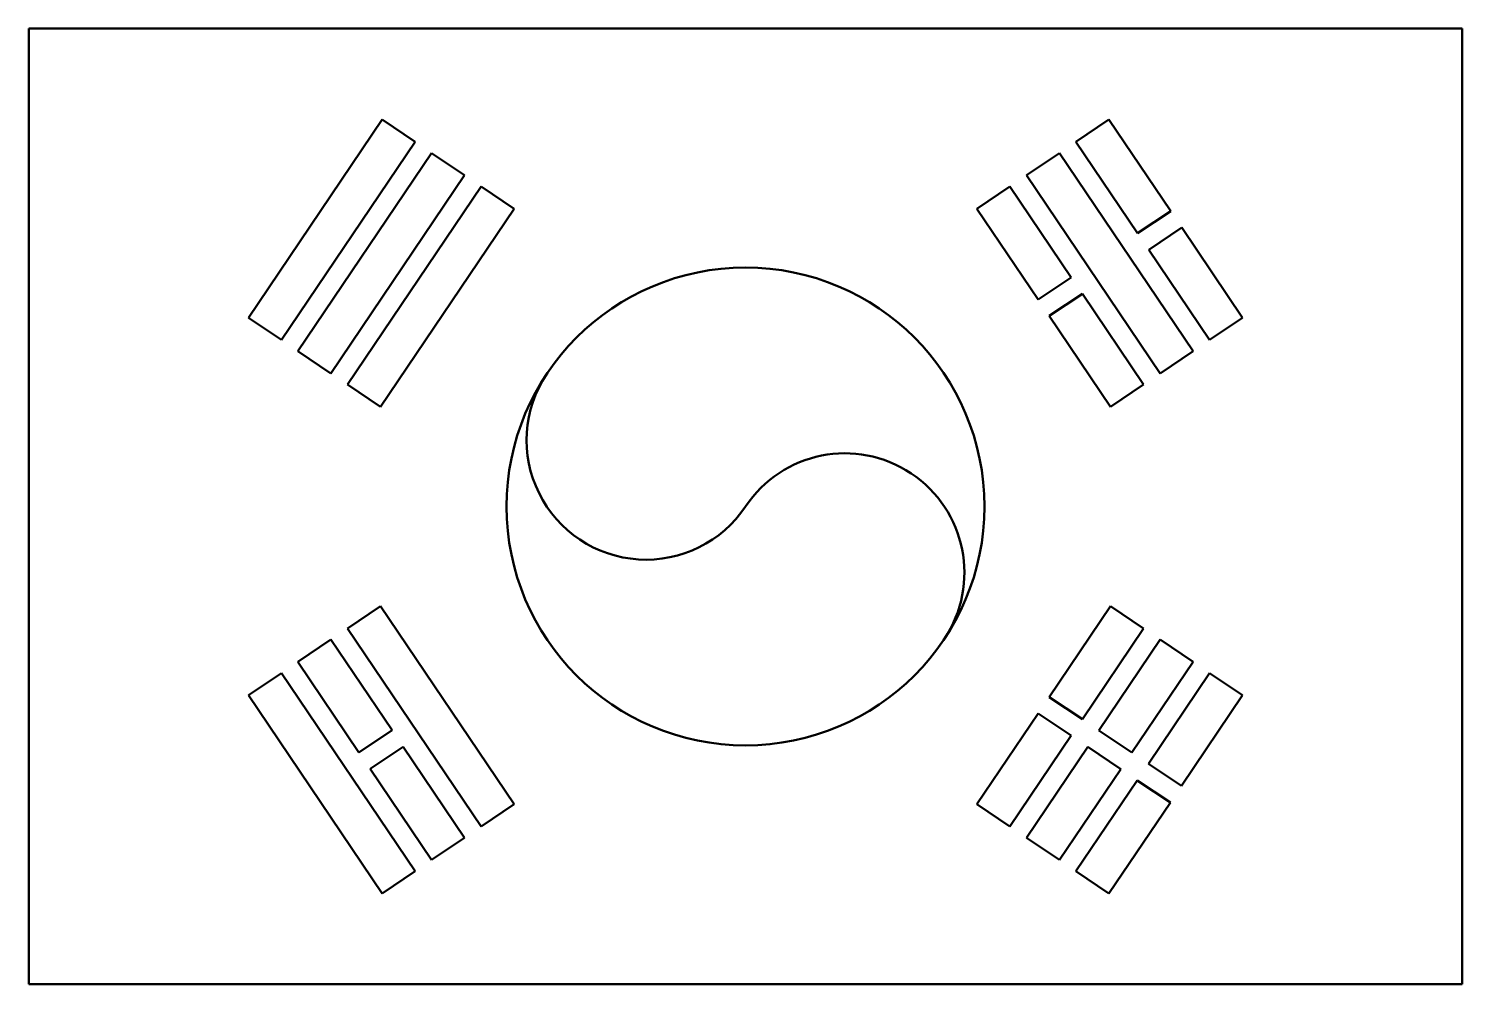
# Model space of a CAD drawing. Header units: millimetres. Extents: x 1726 to 1798, y 327.7 to 375.7.
import ezdxf

# ---------------------------------------------------------------- set-up
doc = ezdxf.new("R2010")
doc.units = ezdxf.units.MM
doc.layers.add('Contornos Visibles', color=7, linetype='Continuous', lineweight=50, true_color=0xffffff)

msp = doc.modelspace()

# ---------------------------------------------------------------- linework, layer by layer
at = {"layer": 'Contornos Visibles'}
for p, q in [((1725.975, 351.665), (1725.975, 375.665)), ((1725.975, 375.665), (1761.975, 375.665)), ((1761.975, 375.665), (1797.975, 375.665)), ((1797.975, 327.665), (1797.975, 375.665)), ((1737.011, 361.148), (1743.721, 371.097)), ((1745.379, 369.979), (1743.721, 371.097)), ((1778.571, 369.979), (1780.229, 371.097)), ((1783.329, 366.501), (1780.229, 371.097)), ((1738.669, 360.03), (1745.379, 369.979)), ((1739.498, 359.471), (1746.208, 369.419)), ((1747.866, 368.301), (1746.208, 369.419)), ((1776.084, 368.301), (1777.742, 369.419)), ((1784.452, 359.471), (1777.742, 369.419)), ((1781.665, 365.392), (1778.571, 369.979)), ((1741.156, 358.352), (1747.866, 368.301)), ((1782.794, 358.352), (1776.084, 368.301)), ((1741.985, 357.793), (1748.695, 367.742)), ((1750.353, 366.623), (1748.695, 367.742)), ((1773.597, 366.623), (1775.255, 367.742)), ((1778.337, 363.173), (1775.255, 367.742)), ((1743.643, 356.675), (1750.353, 366.623)), ((1776.672, 362.064), (1773.597, 366.623)), ((1781.665, 365.392), (1783.329, 366.501)), ((1783.888, 365.672), (1782.224, 364.563)), ((1786.939, 361.148), (1783.888, 365.672)), ((1785.281, 360.03), (1782.224, 364.563)), ((1776.672, 362.064), (1778.337, 363.173)), ((1778.896, 362.344), (1777.232, 361.235)), ((1781.965, 357.793), (1778.896, 362.344)), ((1738.669, 360.03), (1737.011, 361.148)), ((1780.307, 356.675), (1777.232, 361.235)), ((1785.281, 360.03), (1786.939, 361.148)), ((1741.156, 358.352), (1739.498, 359.471)), ((1782.794, 358.352), (1784.452, 359.471)), ((1743.643, 356.675), (1741.985, 357.793)), ((1780.307, 356.675), (1781.965, 357.793)), ((1725.975, 327.665), (1725.975, 351.665)), ((1743.643, 346.654), (1741.985, 345.536)), ((1743.643, 346.654), (1750.353, 336.706)), ((1780.307, 346.654), (1777.232, 342.094)), ((1780.307, 346.654), (1781.965, 345.536)), ((1741.156, 344.977), (1739.498, 343.858)), ((1741.156, 344.977), (1744.222, 340.43)), ((1741.985, 345.536), (1748.695, 335.587)), ((1781.965, 345.536), (1778.896, 340.985)), ((1782.794, 344.977), (1779.719, 340.417)), ((1782.794, 344.977), (1784.452, 343.858)), ((1739.498, 343.858), (1742.564, 339.312)), ((1784.452, 343.858), (1781.383, 339.307)), ((1738.669, 343.299), (1737.011, 342.181)), ((1738.669, 343.299), (1745.379, 333.351)), ((1785.281, 343.299), (1782.206, 338.739)), ((1785.281, 343.299), (1786.939, 342.181)), ((1737.011, 342.181), (1743.721, 332.232)), ((1778.896, 340.985), (1777.232, 342.094)), ((1786.939, 342.181), (1783.87, 337.63)), ((1776.672, 341.265), (1773.597, 336.706)), ((1776.672, 341.265), (1778.337, 340.156)), ((1744.222, 340.43), (1742.564, 339.312)), ((1778.337, 340.156), (1775.255, 335.587)), ((1781.383, 339.307), (1779.719, 340.417)), ((1744.782, 339.601), (1743.124, 338.483)), ((1744.782, 339.601), (1747.866, 335.028)), ((1779.16, 339.588), (1776.084, 335.028)), ((1779.16, 339.588), (1780.824, 338.478)), ((1743.124, 338.483), (1746.208, 333.91)), ((1780.824, 338.478), (1777.742, 333.91)), ((1783.87, 337.63), (1782.206, 338.739)), ((1781.647, 337.91), (1778.571, 333.351)), ((1781.647, 337.91), (1783.311, 336.801)), ((1750.353, 336.706), (1748.695, 335.587)), ((1773.597, 336.706), (1775.255, 335.587)), ((1783.311, 336.801), (1780.229, 332.232)), ((1747.866, 335.028), (1746.208, 333.91)), ((1776.084, 335.028), (1777.742, 333.91)), ((1745.379, 333.351), (1743.721, 332.232)), ((1778.571, 333.351), (1780.229, 332.232)), ((1725.975, 327.665), (1797.975, 327.665))]:
    msp.add_line(p, q, dxfattribs=at)
msp.add_circle((1761.975, 351.665), 12, dxfattribs=at)
for centre, start, end in [((1756.983, 354.993), 146.30993, 326.30993), ((1766.967, 348.336), 326.30993, 146.30993)]:
    msp.add_arc(centre, 6, start, end, dxfattribs=at)

doc.saveas('drawing.dxf')
